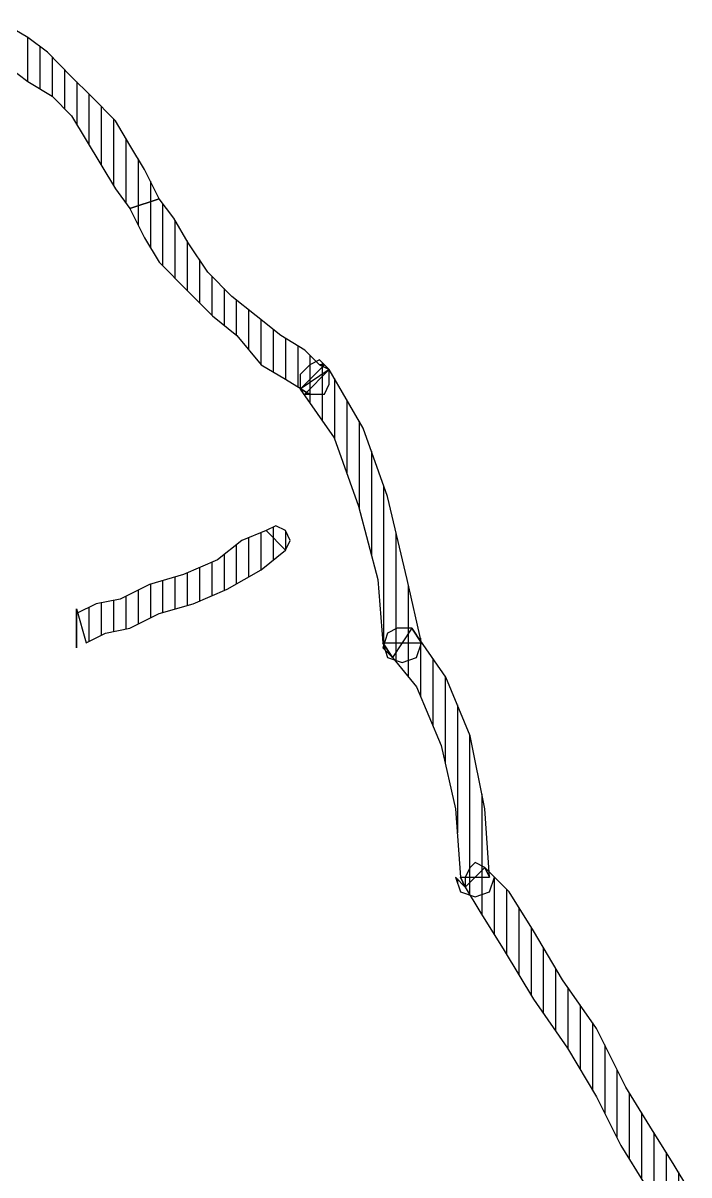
# Model space of a CAD drawing. Header units: millimetres. Extents: x 11489 to 12006, y 36725 to 37730.
# Drawn here: x 11614.6 to 11621.38, y 37444.41 to 37456.13 of the extents above; entities that cross this region are included whole.
import ezdxf

# ---------------------------------------------------------------- set-up
doc = ezdxf.new("R2010")
doc.units = ezdxf.units.MM
doc.layers.add('OC-Mutfak_Ekipman', color=252, linetype='Continuous')
pattern_1 = [(360, (-19413.11011, 29189.02214), (1e-16, 0.125), [25])]

# ---------------------------------------------------------------- blocks, each defined once
blk = doc.blocks.new('A$C0b4f8896')
at = {"ltscale": 30}
h = blk.add_hatch(dxfattribs=at)
h.set_pattern_fill('DC_LINES', color=256, scale=0.1, style=0)
h.set_pattern_definition(pattern_1)
edge = h.paths.add_edge_path(flags=0)
edge.add_line((15.051, 62.141), (15.151, 62.19))
edge.add_line((15.151, 62.19), (15.399, 62.339))
edge.add_line((15.399, 62.339), (15.796, 62.586))
edge.add_line((15.796, 62.586), (16.293, 62.883))
edge.add_line((16.293, 62.883), (16.79, 63.229))
edge.add_line((16.79, 63.229), (17.287, 63.526))
edge.add_line((17.287, 63.526), (17.783, 63.773))
edge.add_line((17.783, 63.773), (18.181, 64.021))
edge.add_line((18.181, 64.021), (18.429, 64.169))
edge.add_line((18.429, 64.169), (18.23, 64.467))
edge.add_line((18.23, 64.467), (17.982, 64.318))
edge.add_line((17.982, 64.318), (17.585, 64.07))
edge.add_line((17.585, 64.07), (17.187, 63.823))
edge.add_line((17.187, 63.823), (16.591, 63.526))
edge.add_line((16.591, 63.526), (16.094, 63.18))
edge.add_line((16.094, 63.18), (15.598, 62.883))
edge.add_line((15.598, 62.883), (15.2, 62.636))
edge.add_line((15.2, 62.636), (14.952, 62.389))
edge.add_line((14.952, 62.389), (15.051, 62.438))
edge.add_line((15.051, 62.438), (14.952, 62.389))
edge.add_line((14.952, 62.389), (14.902, 62.289))
edge.add_line((14.902, 62.289), (14.952, 62.24))
edge.add_line((14.952, 62.24), (15.051, 62.19))
edge.add_line((15.051, 62.19), (15.151, 62.19))
h = blk.add_hatch(dxfattribs=at)
h.set_pattern_fill('DC_LINES', color=256, scale=0.1, style=0)
h.set_pattern_definition(pattern_1)
edge = h.paths.add_edge_path(flags=0)
edge.add_line((18.23, 64.467), (17.982, 64.318))
edge.add_line((17.982, 64.318), (17.585, 64.07))
edge.add_line((17.585, 64.07), (17.187, 63.823))
edge.add_line((17.187, 63.823), (16.591, 63.526))
edge.add_line((16.591, 63.526), (16.094, 63.18))
edge.add_line((16.094, 63.18), (15.598, 62.883))
edge.add_line((15.598, 62.883), (15.2, 62.636))
edge.add_line((15.2, 62.636), (14.952, 62.389))
edge.add_line((14.952, 62.389), (15.151, 62.19))
edge.add_line((15.151, 62.19), (15.399, 62.339))
edge.add_line((15.399, 62.339), (15.796, 62.586))
edge.add_line((15.796, 62.586), (16.293, 62.883))
edge.add_line((16.293, 62.883), (16.79, 63.229))
edge.add_line((16.79, 63.229), (17.287, 63.526))
edge.add_line((17.287, 63.526), (17.783, 63.773))
edge.add_line((17.783, 63.773), (18.181, 64.021))
edge.add_line((18.181, 64.021), (18.429, 64.169))
h = blk.add_hatch(dxfattribs=at)
h.set_pattern_fill('DC_LINES', color=256, scale=0.1, style=0)
h.set_pattern_definition(pattern_1)
edge = h.paths.add_edge_path(flags=0)
edge.add_line((14.952, 62.389), (15.051, 62.438))
edge.add_line((15.051, 62.438), (14.356, 62.389))
edge.add_line((14.356, 62.389), (13.611, 62.24))
edge.add_line((13.611, 62.24), (13.015, 61.992))
edge.add_line((13.015, 61.992), (12.518, 61.646))
edge.add_line((12.518, 61.646), (12.816, 61.448))
edge.add_line((12.816, 61.448), (13.114, 61.695))
edge.add_line((13.114, 61.695), (13.71, 61.943))
edge.add_line((13.71, 61.943), (14.356, 62.092))
edge.add_line((14.356, 62.092), (15.051, 62.141))
edge.add_line((15.051, 62.141), (15.151, 62.19))
edge.add_line((15.151, 62.19), (15.051, 62.092))
edge.add_line((15.051, 62.092), (15.2, 62.141))
edge.add_line((15.2, 62.141), (15.25, 62.289))
edge.add_line((15.25, 62.289), (15.2, 62.438))
edge.add_line((15.2, 62.438), (15.051, 62.487))
h = blk.add_hatch(dxfattribs=at)
h.set_pattern_fill('DC_LINES', color=256, scale=0.1, style=0)
h.set_pattern_definition(pattern_1)
edge = h.paths.add_edge_path(flags=0)
edge.add_line((12.667, 61.35), (12.816, 61.448))
edge.add_line((12.816, 61.448), (13.114, 61.695))
edge.add_line((13.114, 61.695), (13.71, 61.943))
edge.add_line((13.71, 61.943), (14.356, 62.092))
edge.add_line((14.356, 62.092), (15.051, 62.141))
edge.add_line((15.051, 62.141), (15.051, 62.438))
edge.add_line((15.051, 62.438), (14.356, 62.389))
edge.add_line((14.356, 62.389), (13.611, 62.24))
edge.add_line((13.611, 62.24), (13.015, 61.992))
edge.add_line((13.015, 61.992), (12.518, 61.646))
edge.add_line((12.518, 61.646), (12.667, 61.745))
edge.add_line((12.667, 61.745), (12.518, 61.646))
edge.add_line((12.518, 61.646), (12.518, 61.498))
edge.add_line((12.518, 61.498), (12.568, 61.398))
edge.add_line((12.568, 61.398), (12.717, 61.35))
edge.add_line((12.717, 61.35), (12.816, 61.448))
h = blk.add_hatch(dxfattribs=at)
h.set_pattern_fill('DC_LINES', color=256, scale=0.1, style=0)
h.set_pattern_definition(pattern_1)
edge = h.paths.add_edge_path(flags=0)
edge.add_line((9.836, 60.756), (10.084, 60.508))
edge.add_line((10.084, 60.508), (10.581, 60.854))
edge.add_line((10.581, 60.854), (11.276, 61.102))
edge.add_line((11.276, 61.102), (12.021, 61.3))
edge.add_line((12.021, 61.3), (12.667, 61.35))
edge.add_line((12.667, 61.35), (12.667, 61.745))
edge.add_line((12.667, 61.745), (12.021, 61.597))
edge.add_line((12.021, 61.597), (11.177, 61.398))
edge.add_line((11.177, 61.398), (10.481, 61.151))
edge.add_line((10.481, 61.151), (9.885, 60.806))
edge.add_line((9.885, 60.806), (10.134, 60.558))
edge.add_line((10.134, 60.558), (9.885, 60.806))
edge.add_line((9.885, 60.806), (9.786, 60.706))
edge.add_line((9.786, 60.706), (9.836, 60.607))
edge.add_line((9.836, 60.607), (9.935, 60.508))
edge.add_line((9.935, 60.508), (10.084, 60.508))
h = blk.add_hatch(dxfattribs=at)
h.set_pattern_fill('DC_LINES', color=256, scale=0.1, style=0)
h.set_pattern_definition(pattern_1)
edge = h.paths.add_edge_path(flags=0)
edge.add_line((12.518, 61.646), (12.667, 61.745))
edge.add_line((12.667, 61.745), (12.021, 61.597))
edge.add_line((12.021, 61.597), (11.177, 61.398))
edge.add_line((11.177, 61.398), (10.481, 61.151))
edge.add_line((10.481, 61.151), (9.885, 60.806))
edge.add_line((9.885, 60.806), (10.084, 60.508))
edge.add_line((10.084, 60.508), (10.581, 60.854))
edge.add_line((10.581, 60.854), (11.276, 61.102))
edge.add_line((11.276, 61.102), (12.021, 61.3))
edge.add_line((12.021, 61.3), (12.667, 61.35))
edge.add_line((12.667, 61.35), (12.816, 61.448))
edge.add_line((12.816, 61.448), (12.667, 61.35))
edge.add_line((12.667, 61.35), (12.816, 61.398))
edge.add_line((12.816, 61.398), (12.866, 61.548))
edge.add_line((12.866, 61.548), (12.816, 61.695))
edge.add_line((12.816, 61.695), (12.667, 61.745))
h = blk.add_hatch(dxfattribs=at)
h.set_pattern_fill('DC_LINES', color=256, scale=0.1, style=0)
h.set_pattern_definition(pattern_1)
edge = h.paths.add_edge_path(flags=0)
edge.add_line((9.836, 60.756), (9.836, 60.706))
edge.add_line((9.836, 60.706), (9.687, 60.558))
edge.add_line((9.687, 60.558), (9.537, 60.311))
edge.add_line((9.537, 60.311), (9.339, 60.063))
edge.add_line((9.339, 60.063), (9.14, 59.815))
edge.add_line((9.14, 59.815), (8.892, 59.568))
edge.add_line((8.892, 59.568), (8.594, 59.37))
edge.add_line((8.594, 59.37), (8.345, 59.222))
edge.add_line((8.345, 59.222), (8.147, 59.073))
edge.add_line((8.147, 59.073), (8.246, 58.776))
edge.add_line((8.246, 58.776), (8.544, 58.925))
edge.add_line((8.544, 58.925), (8.792, 59.073))
edge.add_line((8.792, 59.073), (9.09, 59.37))
edge.add_line((9.09, 59.37), (9.339, 59.618))
edge.add_line((9.339, 59.618), (9.537, 59.865))
edge.add_line((9.537, 59.865), (9.836, 60.112))
edge.add_line((9.836, 60.112), (9.984, 60.359))
edge.add_line((9.984, 60.359), (10.134, 60.607))
edge.add_line((10.134, 60.607), (10.134, 60.558))
edge.add_line((10.134, 60.558), (10.134, 60.607))
edge.add_line((10.134, 60.607), (10.134, 60.756))
edge.add_line((10.134, 60.756), (10.034, 60.806))
edge.add_line((10.034, 60.806), (9.885, 60.806))
edge.add_line((9.885, 60.806), (9.836, 60.706))
h = blk.add_hatch(dxfattribs=at)
h.set_pattern_fill('DC_LINES', color=256, scale=0.1, style=0)
h.set_pattern_definition(pattern_1)
edge = h.paths.add_edge_path(flags=0)
edge.add_line((9.885, 60.806), (9.836, 60.706))
edge.add_line((9.836, 60.706), (9.687, 60.558))
edge.add_line((9.687, 60.558), (9.537, 60.311))
edge.add_line((9.537, 60.311), (9.339, 60.063))
edge.add_line((9.339, 60.063), (9.14, 59.815))
edge.add_line((9.14, 59.815), (8.892, 59.568))
edge.add_line((8.892, 59.568), (8.594, 59.37))
edge.add_line((8.594, 59.37), (8.345, 59.222))
edge.add_line((8.345, 59.222), (8.147, 59.073))
edge.add_line((8.147, 59.073), (8.246, 58.776))
edge.add_line((8.246, 58.776), (8.544, 58.925))
edge.add_line((8.544, 58.925), (8.792, 59.073))
edge.add_line((8.792, 59.073), (9.09, 59.37))
edge.add_line((9.09, 59.37), (9.339, 59.618))
edge.add_line((9.339, 59.618), (9.537, 59.865))
edge.add_line((9.537, 59.865), (9.836, 60.112))
edge.add_line((9.836, 60.112), (9.984, 60.359))
edge.add_line((9.984, 60.359), (10.134, 60.607))
edge.add_line((10.134, 60.607), (10.084, 60.508))
edge.add_line((10.084, 60.508), (10.134, 60.607))
edge.add_line((10.134, 60.607), (10.134, 60.756))
edge.add_line((10.134, 60.756), (10.034, 60.806))
edge.add_line((10.034, 60.806), (9.885, 60.806))
edge.add_line((9.885, 60.806), (9.836, 60.706))
h = blk.add_hatch(dxfattribs=at)
h.set_pattern_fill('DC_LINES', color=256, scale=0.1, style=0)
h.set_pattern_definition(pattern_1)
edge = h.paths.add_edge_path(flags=0)
edge.add_line((11.723, 60.359), (11.624, 60.409))
edge.add_line((11.624, 60.409), (11.524, 60.359))
edge.add_line((11.524, 60.359), (11.475, 60.261))
edge.add_line((11.475, 60.261), (11.524, 60.162))
h = blk.add_hatch(dxfattribs=at)
h.set_pattern_fill('DC_LINES', color=256, scale=0.1, style=0)
h.set_pattern_definition(pattern_1)
edge = h.paths.add_edge_path(flags=0)
edge.add_line((12.319, 58.232), (12.667, 58.331))
edge.add_line((12.667, 58.331), (12.568, 58.529))
edge.add_line((12.568, 58.529), (12.518, 58.776))
edge.add_line((12.518, 58.776), (12.369, 59.073))
edge.add_line((12.369, 59.073), (12.27, 59.42))
edge.add_line((12.27, 59.42), (12.121, 59.767))
edge.add_line((12.121, 59.767), (11.922, 60.112))
edge.add_line((11.922, 60.112), (11.723, 60.359))
edge.add_line((11.723, 60.359), (11.524, 60.162))
edge.add_line((11.524, 60.162), (11.624, 59.915))
edge.add_line((11.624, 59.915), (11.822, 59.667))
edge.add_line((11.822, 59.667), (11.971, 59.321))
edge.add_line((11.971, 59.321), (12.071, 58.975))
edge.add_line((12.071, 58.975), (12.22, 58.678))
edge.add_line((12.22, 58.678), (12.27, 58.431))
edge.add_line((12.27, 58.431), (12.369, 58.232))
edge.add_line((12.369, 58.232), (12.717, 58.232))
h = blk.add_hatch(dxfattribs=at)
h.set_pattern_fill('DC_LINES', color=256, scale=0.1, style=0)
h.set_pattern_definition(pattern_1)
edge = h.paths.add_edge_path(flags=0)
edge.add_line((8.147, 59.073), (7.849, 58.925))
edge.add_line((7.849, 58.925), (7.6, 58.776))
edge.add_line((7.6, 58.776), (7.352, 58.628))
edge.add_line((7.352, 58.628), (7.103, 58.381))
edge.add_line((7.103, 58.381), (6.905, 58.183))
edge.add_line((6.905, 58.183), (6.656, 57.936))
edge.add_line((6.656, 57.936), (6.507, 57.737))
edge.add_line((6.507, 57.737), (6.358, 57.49))
edge.add_line((6.358, 57.49), (6.656, 57.392))
edge.add_line((6.656, 57.392), (6.805, 57.54))
edge.add_line((6.805, 57.54), (6.954, 57.737))
edge.add_line((6.954, 57.737), (7.103, 57.985))
edge.add_line((7.103, 57.985), (7.302, 58.183))
edge.add_line((7.302, 58.183), (7.551, 58.331))
edge.add_line((7.551, 58.331), (7.799, 58.479))
edge.add_line((7.799, 58.479), (8.047, 58.628))
edge.add_line((8.047, 58.628), (8.246, 58.776))
h = blk.add_hatch(dxfattribs=at)
h.set_pattern_fill('DC_LINES', color=256, scale=0.1, style=0)
h.set_pattern_definition(pattern_1)
edge = h.paths.add_edge_path(flags=0)
edge.add_line((8.147, 59.073), (7.849, 58.925))
edge.add_line((7.849, 58.925), (7.6, 58.776))
edge.add_line((7.6, 58.776), (7.352, 58.628))
edge.add_line((7.352, 58.628), (7.103, 58.381))
edge.add_line((7.103, 58.381), (6.905, 58.183))
edge.add_line((6.905, 58.183), (6.656, 57.936))
edge.add_line((6.656, 57.936), (6.507, 57.737))
edge.add_line((6.507, 57.737), (6.358, 57.49))
edge.add_line((6.358, 57.49), (6.656, 57.392))
edge.add_line((6.656, 57.392), (6.805, 57.54))
edge.add_line((6.805, 57.54), (6.954, 57.737))
edge.add_line((6.954, 57.737), (7.103, 57.985))
edge.add_line((7.103, 57.985), (7.302, 58.183))
edge.add_line((7.302, 58.183), (7.551, 58.331))
edge.add_line((7.551, 58.331), (7.799, 58.479))
edge.add_line((7.799, 58.479), (8.047, 58.628))
edge.add_line((8.047, 58.628), (8.246, 58.776))
for p, q in [((18.23, 64.467), (17.982, 64.318)), ((18.23, 64.467), (17.982, 64.318)), ((17.982, 64.318), (17.585, 64.07)), ((17.982, 64.318), (17.585, 64.07)), ((17.585, 64.07), (17.187, 63.823)), ((17.585, 64.07), (17.187, 63.823)), ((17.783, 63.773), (18.181, 64.021)), ((17.783, 63.773), (18.181, 64.021)), ((17.187, 63.823), (16.591, 63.526)), ((17.187, 63.823), (16.591, 63.526)), ((17.287, 63.526), (17.783, 63.773)), ((17.287, 63.526), (17.783, 63.773)), ((16.591, 63.526), (16.094, 63.18)), ((16.591, 63.526), (16.094, 63.18)), ((16.79, 63.229), (17.287, 63.526)), ((16.79, 63.229), (17.287, 63.526)), ((16.293, 62.883), (16.79, 63.229)), ((16.293, 62.883), (16.79, 63.229)), ((16.094, 63.18), (15.598, 62.883)), ((16.094, 63.18), (15.598, 62.883)), ((15.598, 62.883), (15.2, 62.636)), ((15.598, 62.883), (15.2, 62.636)), ((15.796, 62.586), (16.293, 62.883)), ((15.796, 62.586), (16.293, 62.883)), ((15.2, 62.636), (14.952, 62.389)), ((15.2, 62.636), (14.952, 62.389)), ((15.051, 62.487), (14.952, 62.389)), ((15.2, 62.438), (15.051, 62.487)), ((15.399, 62.339), (15.796, 62.586)), ((15.399, 62.339), (15.796, 62.586)), ((14.356, 62.389), (13.611, 62.24)), ((14.356, 62.389), (13.611, 62.24)), ((15.051, 62.438), (14.356, 62.389)), ((15.051, 62.438), (14.356, 62.389)), ((14.952, 62.389), (14.902, 62.289)), ((14.952, 62.389), (15.051, 62.438)), ((15.051, 62.438), (14.952, 62.389)), ((14.952, 62.389), (15.051, 62.438)), ((14.952, 62.389), (15.151, 62.19)), ((14.952, 62.389), (14.952, 62.389)), ((15.051, 62.141), (15.051, 62.438)), ((15.25, 62.289), (15.2, 62.438)), ((14.902, 62.289), (14.952, 62.24)), ((15.151, 62.19), (15.399, 62.339)), ((15.151, 62.19), (15.399, 62.339)), ((15.2, 62.141), (15.25, 62.289)), ((13.611, 62.24), (13.015, 61.992)), ((13.611, 62.24), (13.015, 61.992)), ((14.356, 62.092), (15.051, 62.141)), ((14.356, 62.092), (15.051, 62.141)), ((14.952, 62.24), (15.051, 62.19)), ((15.051, 62.141), (15.151, 62.19)), ((15.051, 62.19), (15.151, 62.19)), ((15.151, 62.19), (15.051, 62.141)), ((15.051, 62.141), (15.151, 62.19)), ((15.151, 62.19), (15.051, 62.092)), ((15.051, 62.141), (15.051, 62.141)), ((15.051, 62.092), (15.2, 62.141)), ((13.71, 61.943), (14.356, 62.092)), ((13.71, 61.943), (14.356, 62.092)), ((13.015, 61.992), (12.518, 61.646)), ((13.015, 61.992), (12.518, 61.646)), ((13.114, 61.695), (13.71, 61.943)), ((13.114, 61.695), (13.71, 61.943)), ((12.667, 61.745), (12.021, 61.597)), ((12.667, 61.745), (12.021, 61.597)), ((12.518, 61.646), (12.667, 61.745)), ((12.667, 61.745), (12.518, 61.646)), ((12.518, 61.646), (12.667, 61.745)), ((12.667, 61.745), (12.518, 61.646)), ((12.667, 61.35), (12.667, 61.745)), ((12.816, 61.695), (12.667, 61.745)), ((12.816, 61.448), (13.114, 61.695)), ((12.816, 61.448), (13.114, 61.695)), ((12.866, 61.548), (12.816, 61.695)), ((12.021, 61.597), (11.177, 61.398)), ((12.021, 61.597), (11.177, 61.398)), ((12.518, 61.646), (12.518, 61.498)), ((12.518, 61.646), (12.816, 61.448)), ((12.518, 61.646), (12.518, 61.646)), ((12.816, 61.398), (12.866, 61.548)), ((12.518, 61.498), (12.568, 61.398)), ((12.667, 61.35), (12.816, 61.448)), ((12.816, 61.448), (12.667, 61.35)), ((12.667, 61.35), (12.816, 61.448)), ((12.816, 61.448), (12.667, 61.35)), ((12.717, 61.35), (12.816, 61.448)), ((11.177, 61.398), (10.481, 61.151)), ((11.177, 61.398), (10.481, 61.151)), ((12.021, 61.3), (12.667, 61.35)), ((12.021, 61.3), (12.667, 61.35)), ((12.568, 61.398), (12.717, 61.35)), ((12.667, 61.35), (12.816, 61.398)), ((12.667, 61.35), (12.667, 61.35)), ((11.276, 61.102), (12.021, 61.3)), ((11.276, 61.102), (12.021, 61.3)), ((10.481, 61.151), (9.885, 60.806)), ((10.481, 61.151), (9.885, 60.806)), ((10.581, 60.854), (11.276, 61.102)), ((10.581, 60.854), (11.276, 61.102)), ((10.084, 60.508), (10.581, 60.854)), ((10.084, 60.508), (10.581, 60.854)), ((9.885, 60.806), (9.786, 60.706)), ((9.885, 60.806), (9.836, 60.706)), ((9.885, 60.806), (9.836, 60.706)), ((9.885, 60.806), (9.836, 60.706)), ((9.836, 60.706), (9.885, 60.806)), ((9.836, 60.756), (10.084, 60.508)), ((10.084, 60.508), (9.836, 60.756)), ((9.836, 60.756), (9.836, 60.756)), ((9.836, 60.756), (9.836, 60.706)), ((9.836, 60.706), (9.836, 60.756)), ((9.836, 60.756), (9.836, 60.756)), ((9.885, 60.806), (10.134, 60.558)), ((10.134, 60.558), (9.885, 60.806)), ((9.885, 60.806), (10.084, 60.508)), ((10.034, 60.806), (9.885, 60.806)), ((10.034, 60.806), (9.885, 60.806)), ((9.885, 60.806), (9.885, 60.806)), ((10.134, 60.756), (10.034, 60.806)), ((10.134, 60.756), (10.034, 60.806)), ((10.134, 60.607), (10.134, 60.756)), ((10.134, 60.607), (10.134, 60.756)), ((9.836, 60.706), (9.687, 60.558)), ((9.836, 60.706), (9.687, 60.558)), ((9.786, 60.706), (9.836, 60.607)), ((9.687, 60.558), (9.537, 60.311)), ((9.687, 60.558), (9.537, 60.311)), ((9.836, 60.607), (9.935, 60.508)), ((9.935, 60.508), (10.084, 60.508)), ((9.984, 60.359), (10.134, 60.607)), ((9.984, 60.359), (10.134, 60.607)), ((10.134, 60.607), (10.084, 60.508)), ((10.084, 60.508), (10.134, 60.607)), ((10.134, 60.607), (10.134, 60.558)), ((10.134, 60.558), (10.134, 60.607)), ((11.624, 60.409), (11.524, 60.359)), ((11.723, 60.359), (11.624, 60.409)), ((9.537, 60.311), (9.339, 60.063)), ((9.537, 60.311), (9.339, 60.063)), ((9.836, 60.112), (9.984, 60.359)), ((9.836, 60.112), (9.984, 60.359)), ((11.524, 60.359), (11.475, 60.261)), ((11.475, 60.261), (11.524, 60.162)), ((11.723, 60.359), (11.524, 60.162)), ((11.524, 60.162), (11.723, 60.359)), ((11.922, 60.112), (11.723, 60.359)), ((11.723, 60.359), (11.723, 60.359)), ((11.524, 60.162), (11.624, 59.915)), ((9.339, 60.063), (9.14, 59.815)), ((9.339, 60.063), (9.14, 59.815)), ((9.537, 59.865), (9.836, 60.112)), ((9.537, 59.865), (9.836, 60.112)), ((12.121, 59.767), (11.922, 60.112)), ((11.624, 59.915), (11.822, 59.667)), ((9.14, 59.815), (8.892, 59.568)), ((9.14, 59.815), (8.892, 59.568)), ((9.339, 59.618), (9.537, 59.865)), ((9.339, 59.618), (9.537, 59.865)), ((12.27, 59.42), (12.121, 59.767)), ((8.892, 59.568), (8.594, 59.37)), ((8.892, 59.568), (8.594, 59.37)), ((9.09, 59.37), (9.339, 59.618)), ((9.09, 59.37), (9.339, 59.618)), ((11.822, 59.667), (11.971, 59.321)), ((8.594, 59.37), (8.345, 59.222)), ((8.594, 59.37), (8.345, 59.222)), ((8.792, 59.073), (9.09, 59.37)), ((8.792, 59.073), (9.09, 59.37)), ((11.971, 59.321), (12.071, 58.975)), ((12.369, 59.073), (12.27, 59.42)), ((8.345, 59.222), (8.147, 59.073)), ((8.345, 59.222), (8.147, 59.073)), ((8.147, 59.073), (7.849, 58.925)), ((8.147, 59.073), (7.849, 58.925)), ((8.147, 59.073), (8.246, 58.776)), ((8.147, 59.073), (8.246, 58.776)), ((8.147, 59.073), (8.147, 59.073)), ((8.246, 58.776), (8.147, 59.073)), ((8.147, 59.073), (8.147, 59.073)), ((8.147, 59.073), (8.147, 59.073)), ((8.246, 58.776), (8.147, 59.073)), ((8.147, 59.073), (8.147, 59.073)), ((8.544, 58.925), (8.792, 59.073)), ((8.544, 58.925), (8.792, 59.073)), ((12.071, 58.975), (12.22, 58.678)), ((12.518, 58.776), (12.369, 59.073)), ((7.849, 58.925), (7.6, 58.776)), ((7.849, 58.925), (7.6, 58.776)), ((8.246, 58.776), (8.544, 58.925)), ((8.246, 58.776), (8.544, 58.925)), ((7.6, 58.776), (7.352, 58.628)), ((7.6, 58.776), (7.352, 58.628)), ((8.047, 58.628), (8.246, 58.776)), ((8.047, 58.628), (8.246, 58.776)), ((8.246, 58.776), (8.246, 58.776)), ((8.246, 58.776), (8.246, 58.776)), ((12.568, 58.529), (12.518, 58.776)), ((7.352, 58.628), (7.103, 58.381)), ((7.352, 58.628), (7.103, 58.381)), ((7.799, 58.479), (8.047, 58.628)), ((7.799, 58.479), (8.047, 58.628)), ((12.22, 58.678), (12.27, 58.431)), ((12.667, 58.331), (12.568, 58.529)), ((7.551, 58.331), (7.799, 58.479)), ((7.551, 58.331), (7.799, 58.479)), ((12.27, 58.431), (12.369, 58.232)), ((7.103, 58.381), (6.905, 58.183)), ((7.103, 58.381), (6.905, 58.183)), ((7.302, 58.183), (7.551, 58.331)), ((7.302, 58.183), (7.551, 58.331)), ((12.319, 58.232), (12.667, 58.331)), ((6.905, 58.183), (6.656, 57.936)), ((6.905, 58.183), (6.656, 57.936)), ((7.103, 57.985), (7.302, 58.183)), ((7.103, 57.985), (7.302, 58.183)), ((12.717, 58.232), (12.319, 58.232)), ((12.319, 58.232), (12.319, 58.232)), ((12.369, 58.232), (12.717, 58.232)), ((6.656, 57.936), (6.507, 57.737)), ((6.656, 57.936), (6.507, 57.737)), ((6.954, 57.737), (7.103, 57.985)), ((6.954, 57.737), (7.103, 57.985)), ((6.507, 57.737), (6.358, 57.49)), ((6.507, 57.737), (6.358, 57.49)), ((6.805, 57.54), (6.954, 57.737)), ((6.805, 57.54), (6.954, 57.737))]:
    blk.add_line(p, q, dxfattribs=at)

msp = doc.modelspace()

# ---------------------------------------------------------------- block references
at = {"layer": 'OC-Mutfak_Ekipman', "linetype": 'Continuous', "rotation": 270}
msp.add_blockref('A$C0b4f8896', (11556.913, 37462.489), dxfattribs=at)

doc.saveas('drawing.dxf')
